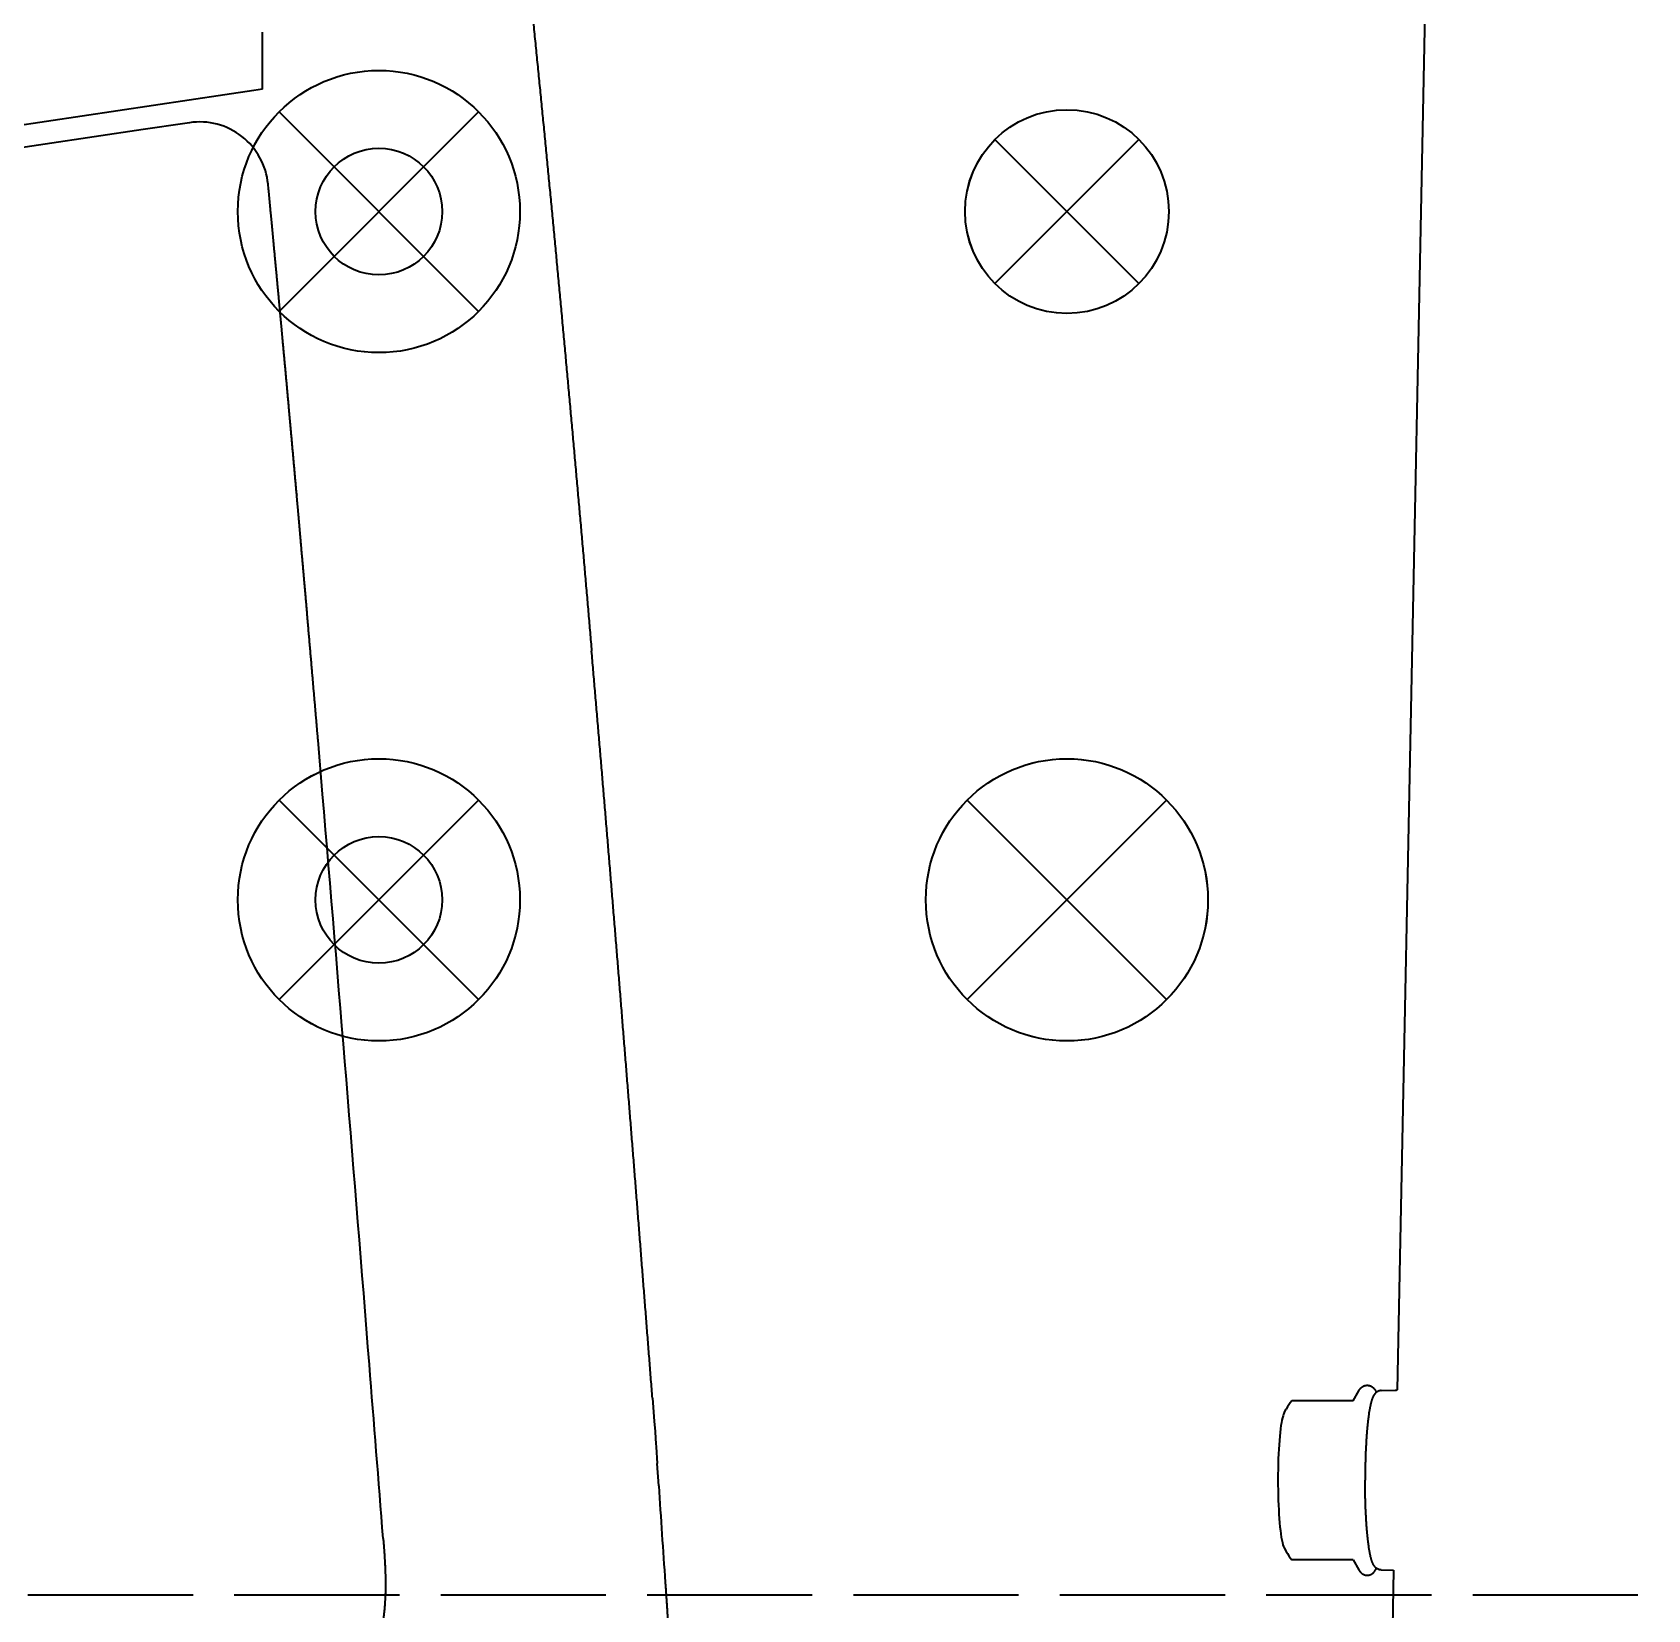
# Model space of a CAD drawing. Header units: millimetres. Extents: x 120 to 10915, y 515 to 8014.
# Drawn here: x 2624.8 to 2742.2, y 4908.4 to 5023 of the extents above; entities that cross this region are included whole.
import ezdxf

# ---------------------------------------------------------------- set-up
doc = ezdxf.new("R2010")
doc.units = ezdxf.units.MM
doc.linetypes.add('DASHED', pattern=[15, 12, -3])
doc.layers.get('0').update_dxf_attribs({"lineweight": 13})
for name, color, linetype, lineweight in [('203_Chassis_left_side_view', 7, 'Continuous', 13), ('206_Cab_side_and_top_view', 7, 'Continuous', 13), ('211_Frame_holes_left_side_view', 7, 'Continuous', 13), ('212_Frame_holes_right_side_view', 7, 'Continuous', 13)]:
    doc.layers.add(name, color=color, linetype=linetype, lineweight=lineweight)

# ---------------------------------------------------------------- blocks, each defined once
blk = doc.blocks.new('3254123')
at = {"layer": '203_Chassis_left_side_view', "color": 4, "linetype": 'DASHED', "lineweight": 35}
blk.add_line((3251.491565, 1009.5), (1535.491565, 1009.5), dxfattribs=at)
blk = doc.blocks.new('3107262')
at = {"layer": '203_Chassis_left_side_view', "color": 3, "lineweight": 35}
for p, q in [((2726.55, 1151.12), (2724.01, 1024.41)), ((2720.8, 1023.61), (2721.21, 1024.34)), ((2722.84, 1024.35), (2723.86, 1024.38)), ((2715.78, 1022.74), (2715.94, 1023.01)), ((2720.8, 1023.61), (2716.34, 1023.61)), ((2715.78, 1012.94), (2715.94, 1012.67)), ((2720.8, 1012.07), (2716.34, 1012.07)), ((2720.8, 1012.07), (2721.21, 1011.34)), ((2722.84, 1011.33), (2723.74, 1011.3)), ((2723.74, 1011.3), (2723.31, 989.94))]:
    blk.add_line(p, q, dxfattribs=at)
for centre, radius, start, end in [((2723.85, 1024.78), 0.402, 271.4195, 293.4944), ((2720.33, 1020.5), 5.06, 142.0053, 150.2108), ((2720.33, 1015.18), 5.06, 209.7892, 217.995)]:
    blk.add_arc(centre, radius, start, end, dxfattribs=at)
for start_param, end_param in [(3.340248, 5.759587), (5.759587, 6.084538)]:
    blk.add_ellipse((2715.9, 1017.84), major_axis=(0, -5), ratio=0.113203, start_param=start_param, end_param=end_param, dxfattribs=at)
for points, knots in [([(2721.21, 1024.34), (2721.22, 1024.35), (2721.23, 1024.37), (2721.25, 1024.4), (2721.27, 1024.43), (2721.3, 1024.47), (2721.33, 1024.51), (2721.36, 1024.55), (2721.4, 1024.58), (2721.44, 1024.61), (2721.48, 1024.64), (2721.52, 1024.66), (2721.56, 1024.68), (2721.62, 1024.71), (2721.69, 1024.73), (2721.78, 1024.74), (2721.87, 1024.74), (2721.95, 1024.73), (2722.02, 1024.71), (2722.07, 1024.69), (2722.11, 1024.67), (2722.15, 1024.64), (2722.19, 1024.62), (2722.23, 1024.59), (2722.27, 1024.55), (2722.31, 1024.51), (2722.34, 1024.48), (2722.36, 1024.45), (2722.38, 1024.42), (2722.4, 1024.39), (2722.42, 1024.36), (2722.44, 1024.32), (2722.47, 1024.27), (2722.48, 1024.24), (2722.49, 1024.23)], [0, 0, 0, 0, 0.03476, 0.070212, 0.106565, 0.144086, 0.200252, 0.258907, 0.308415, 0.3599, 0.406009, 0.453901, 0.498076, 0.544971, 0.635575, 0.72231, 0.808649, 0.895862, 0.976402, 1.012865, 1.067639, 1.115031, 1.160521, 1.211958, 1.260657, 1.31925, 1.369099, 1.404316, 1.438507, 1.471805, 1.505862, 1.558627, 1.607933, 1.657759, 1.657759, 1.657759, 1.657759]), ([(2722.84, 1024.35), (2722.81, 1024.35), (2722.76, 1024.35), (2722.68, 1024.33), (2722.61, 1024.3), (2722.55, 1024.27), (2722.49, 1024.23), (2722.45, 1024.19), (2722.41, 1024.16), (2722.38, 1024.12), (2722.35, 1024.08), (2722.32, 1024.04), (2722.3, 1024), (2722.27, 1023.97), (2722.25, 1023.93), (2722.24, 1023.89), (2722.22, 1023.85), (2722.2, 1023.82), (2722.19, 1023.78), (2722.17, 1023.74), (2722.16, 1023.7), (2722.15, 1023.66), (2722.13, 1023.61), (2722.12, 1023.57), (2722.11, 1023.53), (2722.1, 1023.48), (2722.08, 1023.43), (2722.07, 1023.38), (2722.06, 1023.33), (2722.05, 1023.28), (2722.04, 1023.23), (2722.03, 1023.18), (2722.02, 1023.12), (2722.01, 1023.07), (2722, 1023.01), (2721.99, 1022.95), (2721.97, 1022.89), (2721.96, 1022.83), (2721.95, 1022.77), (2721.95, 1022.7), (2721.94, 1022.64), (2721.93, 1022.57), (2721.92, 1022.5), (2721.91, 1022.43), (2721.9, 1022.36), (2721.89, 1022.29), (2721.88, 1022.22), (2721.87, 1022.15), (2721.86, 1022.07), (2721.86, 1022), (2721.85, 1021.92), (2721.84, 1021.84), (2721.83, 1021.76), (2721.83, 1021.68), (2721.82, 1021.6), (2721.81, 1021.51), (2721.8, 1021.43), (2721.8, 1021.35), (2721.79, 1021.26), (2721.78, 1021.17), (2721.78, 1021.09), (2721.77, 1021), (2721.76, 1020.91), (2721.76, 1020.82), (2721.75, 1020.73), (2721.75, 1020.63), (2721.74, 1020.54), (2721.74, 1020.45), (2721.73, 1020.35), (2721.73, 1020.26), (2721.72, 1020.16), (2721.72, 1020.07), (2721.71, 1019.97), (2721.71, 1019.87), (2721.71, 1019.77), (2721.7, 1019.68), (2721.7, 1019.58), (2721.7, 1019.48), (2721.69, 1019.38), (2721.69, 1019.28), (2721.69, 1019.18), (2721.68, 1019.07), (2721.68, 1018.97), (2721.68, 1018.87), (2721.68, 1018.77), (2721.68, 1018.67), (2721.68, 1018.56), (2721.67, 1018.46), (2721.67, 1018.36), (2721.67, 1018.25), (2721.67, 1018.15), (2721.67, 1018.05), (2721.67, 1017.94), (2721.67, 1017.87), (2721.67, 1017.84)], [0, 0, 0, 0, 0.080216, 0.158763, 0.234473, 0.306345, 0.368418, 0.426639, 0.481188, 0.532494, 0.581226, 0.627427, 0.672228, 0.716023, 0.757153, 0.798088, 0.839012, 0.880157, 0.921707, 0.963828, 1.006652, 1.050286, 1.094607, 1.139898, 1.186223, 1.233637, 1.28218, 1.331891, 1.382796, 1.434921, 1.48823, 1.542788, 1.598606, 1.65569, 1.713975, 1.773674, 1.834517, 1.896749, 1.960118, 2.024846, 2.090737, 2.157954, 2.226329, 2.295997, 2.366812, 2.438884, 2.512075, 2.586485, 2.662002, 2.738699, 2.816476, 2.89539, 2.975355, 3.056415, 3.138485, 3.221607, 3.305708, 3.390815, 3.476861, 3.563867, 3.65177, 3.740585, 3.83025, 3.920777, 4.012113, 4.104261, 4.197159, 4.290818, 4.385211, 4.480311, 4.576053, 4.672451, 4.769476, 4.867101, 4.965271, 5.063988, 5.163222, 5.262946, 5.36311, 5.463709, 5.564713, 5.666093, 5.767808, 5.869844, 5.97217, 6.074758, 6.17757, 6.280587, 6.38378, 6.487117, 6.590568, 6.694107, 6.797704, 6.901329, 6.901329, 6.901329, 6.901329]), ([(2722.84, 1011.33), (2722.81, 1011.33), (2722.76, 1011.33), (2722.68, 1011.35), (2722.61, 1011.38), (2722.55, 1011.41), (2722.49, 1011.45), (2722.45, 1011.48), (2722.41, 1011.52), (2722.38, 1011.56), (2722.35, 1011.6), (2722.32, 1011.64), (2722.3, 1011.67), (2722.27, 1011.71), (2722.25, 1011.75), (2722.24, 1011.79), (2722.22, 1011.82), (2722.2, 1011.86), (2722.19, 1011.9), (2722.17, 1011.94), (2722.16, 1011.98), (2722.15, 1012.02), (2722.13, 1012.06), (2722.12, 1012.11), (2722.11, 1012.15), (2722.1, 1012.2), (2722.08, 1012.24), (2722.07, 1012.29), (2722.06, 1012.34), (2722.05, 1012.39), (2722.04, 1012.45), (2722.03, 1012.5), (2722.02, 1012.55), (2722.01, 1012.61), (2722, 1012.67), (2721.99, 1012.73), (2721.97, 1012.79), (2721.96, 1012.85), (2721.95, 1012.91), (2721.95, 1012.97), (2721.94, 1013.04), (2721.93, 1013.11), (2721.92, 1013.17), (2721.91, 1013.24), (2721.9, 1013.31), (2721.89, 1013.38), (2721.88, 1013.46), (2721.87, 1013.53), (2721.86, 1013.61), (2721.86, 1013.68), (2721.85, 1013.76), (2721.84, 1013.84), (2721.83, 1013.92), (2721.83, 1014), (2721.82, 1014.08), (2721.81, 1014.16), (2721.8, 1014.25), (2721.8, 1014.33), (2721.79, 1014.42), (2721.78, 1014.5), (2721.78, 1014.59), (2721.77, 1014.68), (2721.76, 1014.77), (2721.76, 1014.86), (2721.75, 1014.95), (2721.75, 1015.04), (2721.74, 1015.14), (2721.74, 1015.23), (2721.73, 1015.32), (2721.73, 1015.42), (2721.72, 1015.51), (2721.72, 1015.61), (2721.71, 1015.71), (2721.71, 1015.81), (2721.71, 1015.9), (2721.7, 1016), (2721.7, 1016.1), (2721.7, 1016.2), (2721.69, 1016.3), (2721.69, 1016.4), (2721.69, 1016.5), (2721.68, 1016.6), (2721.68, 1016.71), (2721.68, 1016.81), (2721.68, 1016.91), (2721.68, 1017.01), (2721.68, 1017.12), (2721.67, 1017.22), (2721.67, 1017.32), (2721.67, 1017.42), (2721.67, 1017.53), (2721.67, 1017.63), (2721.67, 1017.74), (2721.67, 1017.8), (2721.67, 1017.84)], [0, 0, 0, 0, 0.080216, 0.158763, 0.234473, 0.306345, 0.368418, 0.426639, 0.481188, 0.532494, 0.581226, 0.627427, 0.672228, 0.716023, 0.757153, 0.798088, 0.839012, 0.880157, 0.921707, 0.963828, 1.006652, 1.050286, 1.094607, 1.139898, 1.186223, 1.233637, 1.28218, 1.331891, 1.382796, 1.434921, 1.48823, 1.542788, 1.598606, 1.65569, 1.713975, 1.773674, 1.834517, 1.896749, 1.960118, 2.024846, 2.090737, 2.157954, 2.226329, 2.295997, 2.366812, 2.438884, 2.512075, 2.586485, 2.662002, 2.738699, 2.816476, 2.89539, 2.975355, 3.056415, 3.138485, 3.221607, 3.305708, 3.390815, 3.476861, 3.563867, 3.65177, 3.740585, 3.83025, 3.920777, 4.012113, 4.104261, 4.197159, 4.290818, 4.385211, 4.480311, 4.576053, 4.672451, 4.769476, 4.867101, 4.965271, 5.063988, 5.163222, 5.262946, 5.36311, 5.463709, 5.564713, 5.666093, 5.767808, 5.869844, 5.97217, 6.074758, 6.17757, 6.280587, 6.38378, 6.487117, 6.590568, 6.694107, 6.797704, 6.901329, 6.901329, 6.901329, 6.901329]), ([(2721.21, 1011.34), (2721.22, 1011.33), (2721.22, 1011.32), (2721.23, 1011.3), (2721.25, 1011.28), (2721.26, 1011.26), (2721.28, 1011.24), (2721.29, 1011.22), (2721.31, 1011.19), (2721.33, 1011.17), (2721.35, 1011.15), (2721.37, 1011.13), (2721.41, 1011.1), (2721.44, 1011.06), (2721.48, 1011.04), (2721.52, 1011.02), (2721.56, 1011), (2721.58, 1010.99), (2721.61, 1010.97), (2721.65, 1010.96), (2721.69, 1010.95), (2721.73, 1010.94), (2721.78, 1010.94), (2721.82, 1010.94), (2721.86, 1010.94), (2721.91, 1010.94), (2721.95, 1010.95), (2721.99, 1010.96), (2722.04, 1010.98), (2722.08, 1010.99), (2722.12, 1011.01), (2722.16, 1011.04), (2722.19, 1011.06), (2722.22, 1011.08), (2722.25, 1011.1), (2722.27, 1011.12), (2722.29, 1011.14), (2722.31, 1011.16), (2722.33, 1011.18), (2722.35, 1011.21), (2722.37, 1011.23), (2722.39, 1011.26), (2722.4, 1011.29), (2722.42, 1011.32), (2722.43, 1011.34), (2722.45, 1011.36), (2722.46, 1011.39), (2722.47, 1011.41), (2722.48, 1011.43), (2722.49, 1011.44), (2722.49, 1011.45)], [0, 0, 0, 0, 0.020898, 0.042046, 0.066892, 0.092136, 0.117889, 0.144237, 0.171746, 0.200029, 0.229191, 0.259555, 0.310359, 0.361628, 0.407954, 0.454656, 0.490229, 0.524568, 0.543702, 0.589941, 0.634139, 0.677665, 0.720915, 0.764157, 0.807364, 0.850985, 0.894041, 0.93848, 0.981867, 1.027837, 1.071802, 1.119782, 1.165601, 1.205021, 1.233104, 1.260098, 1.289783, 1.317303, 1.344389, 1.372267, 1.408909, 1.442969, 1.476572, 1.506851, 1.533622, 1.560126, 1.586691, 1.611469, 1.634586, 1.65769, 1.65769, 1.65769, 1.65769])]:
    blk.add_open_spline(points, degree=3, knots=knots, dxfattribs=at)
blk = doc.blocks.new('3107260')
at = {"layer": '203_Chassis_left_side_view', "color": 3, "lineweight": 35}
for p, q in [((2669.88, 1023.81), (2670.01, 1022.14)), ((2670.01, 1022.14), (2670.07, 1021.39)), ((2670.07, 1021.39), (2670.11, 1020.87)), ((2670.11, 1020.87), (2670.13, 1020.51)), ((2670.13, 1020.51), (2670.15, 1020.27)), ((2670.15, 1020.27), (2670.23, 1019.05)), ((2670.34, 1017.43), (2670.23, 1019.05)), ((2670.81, 1010.42), (2670.81, 1010.39))]:
    blk.add_line(p, q, dxfattribs=at)
blk.add_arc((4257.7, 1121), 1590.74, 183.73281, 183.9859, dxfattribs=at)
for points in [[(2660.35, 1132.16), (2661.48, 1121.36), (2662.55, 1110.54), (2663.56, 1099.72), (2664.53, 1088.9), (2665.46, 1078.07)], [(2669.88, 1023.81), (2669.03, 1034.66), (2668.17, 1045.51), (2667.3, 1056.37), (2666.4, 1067.22), (2665.46, 1078.07)]]:
    blk.add_open_spline(points, degree=5, dxfattribs=at)
blk.add_open_spline([(2670.81, 1010.38), (2670.88, 1009.41), (2670.95, 1008.45), (2671, 1007.48), (2671.06, 1006.27), (2671.08, 1005.07), (2671.08, 1004.83), (2671.08, 1004.58), (2671.08, 1004.34)], degree=5, knots=[0, 0, 0, 0, 0, 0, 8.354806, 8.354806, 8.354806, 10.43949, 10.43949, 10.43949, 10.43949, 10.43949, 10.43949], dxfattribs=at)
blk = doc.blocks.new('3154481')
at = {"layer": '206_Cab_side_and_top_view', "color": 3, "lineweight": 35}
for p, q in [((2641.53, 1118.89), (2641.53, 1123.02)), ((2640.92, 1118.8), (2638.8, 1118.48)), ((2641.53, 1118.89), (2640.92, 1118.8)), ((2638.8, 1118.48), (2623.26, 1116.16)), ((2636.24, 1116.45), (2635.89, 1116.4)), ((2632.86, 1115.95), (2569.13, 1106.45)), ((2635.89, 1116.4), (2632.86, 1115.95)), ((2641.98, 1111.64), (2641.95, 1111.98)), ((2645.91, 1067.68), (2645.58, 1071.61))]:
    blk.add_line(p, q, dxfattribs=at)
for points in [[(2649.31, 1026.24, 0.001168), (2645.91, 1067.68)], [(2650.31, 1013.62, 0.000279), (2649.31, 1026.24)]]:
    blk.add_lwpolyline(points, format="xyb", dxfattribs=at)
blk.add_arc((2636.97, 1111.51), 5, 5.4738, 98.4748, dxfattribs=at)
for points, knots in [([(2645.58, 1071.61), (2645.43, 1073.31), (2645.29, 1075), (2645.14, 1076.69), (2644.97, 1078.65), (2644.8, 1080.61), (2644.77, 1081.05), (2644.69, 1081.95), (2644.6, 1082.93), (2644.54, 1083.63), (2644.46, 1084.56), (2644.38, 1085.42), (2644.33, 1086), (2644.29, 1086.51), (2644.24, 1087.03), (2644.22, 1087.31), (2644.17, 1087.83), (2644.13, 1088.34), (2644.1, 1088.63), (2644.08, 1088.87), (2644.05, 1089.13), (2644.04, 1089.32), (2643.83, 1091.7), (2643.61, 1094.07), (2643.42, 1096.25), (2643.21, 1098.57), (2642.99, 1100.88), (2642.98, 1101.01), (2642.95, 1101.37), (2642.91, 1101.77), (2642.89, 1102.01), (2642.85, 1102.42), (2642.81, 1102.81), (2642.8, 1102.96), (2642.77, 1103.28), (2642.74, 1103.58), (2642.73, 1103.75), (2642.65, 1104.55), (2642.58, 1105.35), (2642.52, 1105.99), (2642.44, 1106.82), (2642.36, 1107.65), (2642.32, 1108.12), (2642.28, 1108.57), (2642.23, 1109.03), (2642.21, 1109.31), (2642.15, 1109.85), (2642.1, 1110.38), (2642.09, 1110.54), (2642.05, 1110.91), (2642.02, 1111.27), (2642.01, 1111.39), (2642, 1111.52), (2641.98, 1111.64)], [0, 0, 0, 0, 0, 0, 12.143409, 12.143409, 12.143409, 14.056874, 14.056874, 14.056874, 18.393476, 18.393476, 18.393476, 20.01565, 20.01565, 20.01565, 22.072333, 22.072333, 22.072333, 23.692767, 23.692767, 23.692767, 25.093992, 25.093992, 25.093992, 40.744431, 40.744431, 40.744431, 41.705509, 41.705509, 41.705509, 43.187937, 43.187937, 43.187937, 44.174623, 44.174623, 44.174623, 45.394954, 45.394954, 45.394954, 49.941332, 49.941332, 49.941332, 51.374286, 51.374286, 51.374286, 53.195358, 53.195358, 53.195358, 54.953058, 54.953058, 54.953058, 55.828641, 55.828641, 55.828641, 55.828641, 55.828641, 55.828641]), ([(2650.31, 1013.62), (2650.34, 1013.22), (2650.38, 1012.82), (2650.39, 1012.55), (2650.43, 1012.05), (2650.46, 1011.27), (2650.47, 1011.13), (2650.47, 1010.91), (2650.48, 1010.66), (2650.48, 1010.58), (2650.48, 1010.45), (2650.48, 1010.31), (2650.48, 1010.25), (2650.48, 1010.11), (2650.48, 1009.98), (2650.48, 1009.9), (2650.47, 1009.66), (2650.46, 1009.46), (2650.46, 1009.33), (2650.42, 1008.57), (2650.37, 1008.21), (2650.35, 1007.98), (2650.2, 1006.92), (2650.05, 1006.28), (2649.96, 1005.92), (2649.77, 1005.23), (2649.57, 1004.66), (2649.48, 1004.43), (2649.4, 1004.21), (2649.31, 1004)], [0, 0, 0, 0, 0, 0, 6.863743, 6.863743, 6.863743, 8.256393, 8.256393, 8.256393, 8.812473, 8.812473, 8.812473, 9.229417, 9.229417, 9.229417, 9.800009, 9.800009, 9.800009, 11.247743, 11.247743, 11.247743, 19.375476, 19.375476, 19.375476, 41.474853, 41.474853, 41.474853, 58.619468, 58.619468, 58.619468, 58.619468, 58.619468, 58.619468])]:
    blk.add_open_spline(points, degree=5, knots=knots, dxfattribs=at)

msp = doc.modelspace()

# ---------------------------------------------------------------- linework, layer by layer
at = {"layer": '211_Frame_holes_left_side_view', "color": 3, "lineweight": 35}
for p, q in [((2705.23167, 5015.23264), (2694.76649, 5004.76746)), ((2705.23167, 5004.76746), (2694.76649, 5015.23264)), ((2705.23259, 5015.23259), (2694.76741, 5004.76741)), ((2705.23259, 5004.76741), (2694.76741, 5015.23259)), ((2705.23259, 5015.23259), (2694.76741, 5004.76741)), ((2705.23259, 5004.76741), (2694.76741, 5015.23259)), ((2653.252691, 5013.252691), (2646.747309, 5006.747309)), ((2653.252691, 5006.747309), (2646.747309, 5013.252691)), ((2653.252691, 5013.252691), (2646.747309, 5006.747309)), ((2653.252691, 5006.747309), (2646.747309, 5013.252691)), ((2657.247845, 4967.247845), (2642.752155, 4952.752155)), ((2657.247845, 4952.752155), (2642.752155, 4967.247845)), ((2657.247845, 4967.247845), (2642.752155, 4952.752155)), ((2657.247845, 4952.752155), (2642.752155, 4967.247845)), ((2657.247845, 4967.247845), (2642.752155, 4952.752155)), ((2657.247845, 4952.752155), (2642.752155, 4967.247845)), ((2657.248038, 4967.247895), (2642.752348, 4952.752205)), ((2657.248038, 4952.752205), (2642.752348, 4967.247895)), ((2707.246925, 4967.247895), (2692.751235, 4952.752205)), ((2707.246925, 4952.752205), (2692.751235, 4967.247895)), ((2707.247809, 4967.247845), (2692.752119, 4952.752155)), ((2707.247809, 4952.752155), (2692.752119, 4967.247845)), ((2707.247845, 4967.247845), (2692.752155, 4952.752155)), ((2707.247845, 4952.752155), (2692.752155, 4967.247845)), ((2707.247845, 4967.247845), (2692.752155, 4952.752155)), ((2707.247845, 4952.752155), (2692.752155, 4967.247845))]:
    msp.add_line(p, q, dxfattribs=at)
for centre, radius in [((2699.99908, 5010.00005), 7.4), ((2700, 5010), 7.4), ((2700, 5010), 7.4), ((2650, 5010), 4.6), ((2650, 5010), 4.6), ((2650, 4960), 10.25), ((2650, 4960), 10.25), ((2650, 4960), 10.25), ((2650.000193, 4960.00005), 10.25), ((2699.99908, 4960.00005), 10.25), ((2699.999964, 4960), 10.25), ((2700, 4960), 10.25), ((2700, 4960), 10.25)]:
    msp.add_circle(centre, radius, dxfattribs=at)
at = {"layer": '212_Frame_holes_right_side_view', "color": 3, "lineweight": 35}
for p, q in [((2657.247809, 5017.247845), (2642.752119, 5002.752155)), ((2657.247809, 5002.752155), (2642.752119, 5017.247845)), ((2657.247836, 5017.247845), (2642.752146, 5002.752155)), ((2657.247836, 5002.752155), (2642.752146, 5017.247845)), ((2657.247845, 5017.247845), (2642.752155, 5002.752155)), ((2657.247845, 5002.752155), (2642.752155, 5017.247845)), ((2653.252682, 4963.252691), (2646.7473, 4956.747309)), ((2653.252682, 4956.747309), (2646.7473, 4963.252691))]:
    msp.add_line(p, q, dxfattribs=at)
for centre, radius in [((2649.999964, 5010), 10.25), ((2649.999991, 5010), 10.25), ((2650, 5010), 10.25), ((2649.999991, 4960), 4.6)]:
    msp.add_circle(centre, radius, dxfattribs=at)

# ---------------------------------------------------------------- block references
at = {"color": 7, "lineweight": 35}
for name in ['3154481', '3107260', '3254123', '3107262']:
    msp.add_blockref(name, (0, 3900), dxfattribs=at)

doc.saveas('drawing.dxf')
